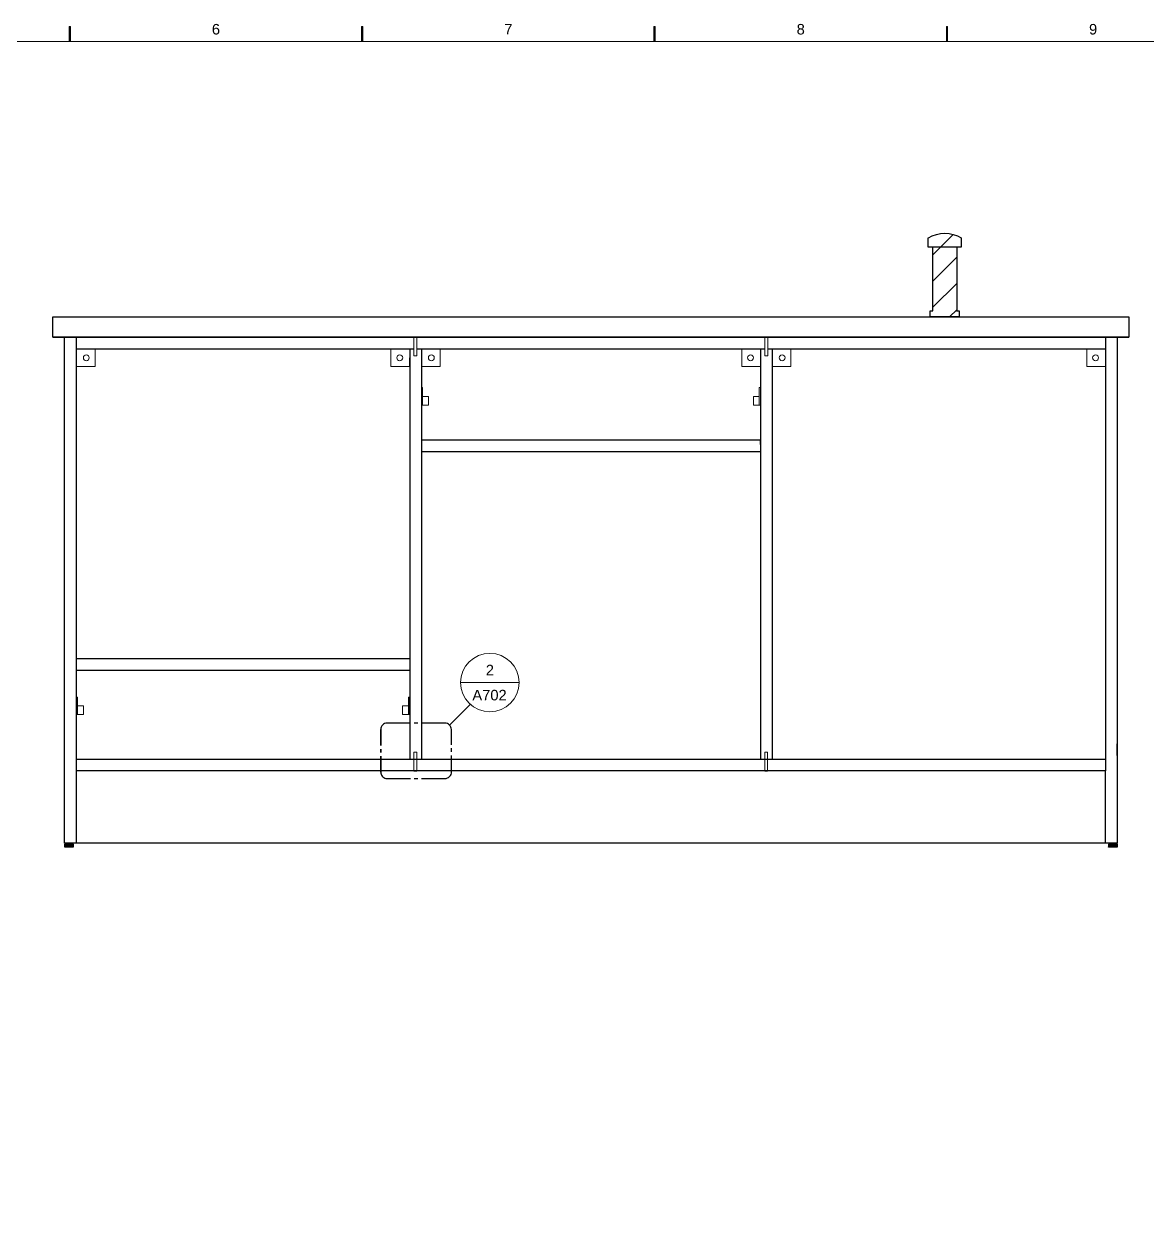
# Model space of a CAD drawing. Header units: centimetres. Extents: x -2268 to 4168, y -1681 to 1458.
# Drawn here: x 2091.5 to 2282.7, y -559.1 to -356.6 of the extents above; entities that cross this region are included whole.
import ezdxf

# ---------------------------------------------------------------- set-up
doc = ezdxf.new("R2010")
doc.units = ezdxf.units.CM
for name, color, linetype in [('PDF24_Geometry', 7, 'Continuous'), ('PDF24_Solid Fills', 7, 'Continuous'), ('PDF24_Text', 7, 'Continuous')]:
    doc.layers.add(name, color=color, linetype=linetype)
doc.styles.add('PDF Arial', font='Arial.ttf')

msp = doc.modelspace()

# ---------------------------------------------------------------- linework, layer by layer
at = {"layer": 'PDF24_Geometry', "lineweight": 0}
for points in [[(2099.4642, -357.08), (2099.2852, -357.08), (2099.4642, -359.576)], [(2099.2852, -357.08), (2099.4642, -359.576), (2099.2852, -359.576)], [(2149.2151, -357.08), (2149.0361, -357.08), (2149.2151, -359.576)], [(2149.0361, -357.08), (2149.2151, -359.576), (2149.0361, -359.576)], [(2198.966, -357.08), (2198.7869, -357.08), (2198.966, -359.576)], [(2198.7869, -357.08), (2198.966, -359.576), (2198.7869, -359.576)], [(2248.7273, -357.08), (2248.5483, -357.08), (2248.7273, -359.576)], [(2248.5483, -357.08), (2248.7273, -359.576), (2248.5483, -359.576)]]:
    msp.add_lwpolyline(points, close=True, dxfattribs=at)
at = {"layer": 'PDF24_Geometry', "lineweight": 9}
for points in [[(1844.6332, -758.4148), (2397.8957, -758.4148), (2397.8957, -359.5759), (1844.6332, -359.5759)], [(2158.4091, -409.8324), (2157.9246, -409.8324), (2157.9246, -413.1077), (2158.4091, -413.1077)], [(2218.1438, -409.8324), (2217.6594, -409.8324), (2217.6594, -413.1077), (2218.1438, -413.1077)], [(2159.199, -421.4697), (2159.3991, -421.4697), (2159.3991, -418.4893), (2159.199, -418.4893)], [(2216.9011, -421.4697), (2216.9011, -418.4893), (2216.701, -418.4893), (2216.701, -421.4697)], [(2158.4091, -480.4883), (2157.9246, -480.4883), (2157.9246, -483.7636), (2158.4091, -483.7636)], [(2218.1228, -480.4883), (2217.6383, -480.4883), (2217.6383, -483.7636), (2218.1228, -483.7636)]]:
    msp.add_lwpolyline(points, close=True, dxfattribs=at)
at = {"layer": 'PDF24_Geometry', "lineweight": 25}
msp.add_lwpolyline([(2245.4755, -392.9936, -0.27827502), (2251.0759, -393.003), (2251.0759, -394.5933), (2249.2539, -394.5933), (2245.4626, -394.5933), (2245.4626, -393.003)], format="xyb", dxfattribs=at)
at = {"layer": 'PDF24_Geometry', "color": 7, "lineweight": 25, "true_color": 0xffffff}
for points in [[(2247.5373, -394.5932), (2249.7173, -392.4132)], [(2246.2419, -395.8886), (2247.5373, -394.5933)], [(2246.2419, -400.354), (2250.2965, -396.2994)], [(2246.2419, -404.8193), (2250.2965, -400.7647)], [(2249.0854, -406.4412), (2250.2965, -405.2301)]]:
    msp.add_lwpolyline(points, dxfattribs=at)
at = {"layer": 'PDF24_Geometry', "lineweight": 25}
for points in [[(2245.768, -405.4513), (2246.2419, -405.4513), (2246.2419, -394.5933)], [(2250.2965, -394.5932), (2250.2965, -405.4512)], [(2096.5049, -406.4412), (2279.5952, -406.4412), (2279.5952, -409.9271)], [(2096.5049, -409.9271), (2096.5049, -406.4412)], [(2245.768, -406.4412), (2245.768, -405.4512)], [(2250.2649, -405.4513), (2250.7389, -405.4513), (2250.7389, -406.4412), (2245.768, -406.4412)], [(2279.5952, -409.9271), (2096.5049, -409.9271), (2279.5952, -409.9271)], [(2277.6048, -409.9271), (2277.6048, -496.0117), (2098.4953, -496.0117), (2098.4953, -409.9271)], [(2275.6248, -496.0117), (2275.6248, -483.6688), (2100.4858, -483.6688), (2100.4858, -409.9271)], [(2159.199, -409.9271), (2157.2085, -409.9271)], [(2275.6248, -409.9271), (2275.6248, -483.6688)], [(2100.4858, -411.9176), (2157.9246, -411.9176)], [(2157.2085, -411.9176), (2157.2085, -481.6783)], [(2158.4091, -411.9176), (2217.6594, -411.9176)], [(2159.199, -411.9176), (2159.199, -481.6783)], [(2216.9116, -411.9176), (2216.9116, -481.6783)], [(2218.1438, -411.9176), (2275.6248, -411.9176)], [(2218.9021, -411.9176), (2218.9021, -481.6783)], [(2216.9116, -428.1888), (2216.9116, -427.4411), (2159.199, -427.4411)], [(2216.9116, -428.6838), (2216.9116, -429.4315), (2159.199, -429.4315)], [(2100.4858, -464.5646), (2157.2085, -464.5646)], [(2100.4858, -466.5551), (2157.2085, -466.5551)], [(2164.0013, -475.8965), (2167.5189, -472.379)], [(2157.3665, -475.5806), (2153.3645, -475.5806), (2153.1539, -475.6017), (2152.9538, -475.6543), (2152.7642, -475.7596), (2152.6062, -475.8965), (2152.4693, -476.0545), (2152.364, -476.2441), (2152.3008, -476.4442), (2152.2798, -476.6548), (2152.2798, -479.3509), (2152.2798, -476.6548)], [(2158.6092, -475.5806), (2157.9878, -475.5806)], [(2164.3173, -479.235), (2164.3173, -476.6548), (2164.2962, -476.4442), (2164.233, -476.2441), (2164.1277, -476.0545), (2164.0013, -475.8965), (2163.8328, -475.7596), (2163.6433, -475.6543), (2163.4432, -475.6017), (2163.2325, -475.5806), (2159.2306, -475.5806)], [(2164.3173, -480.4777), (2164.3173, -479.8564)], [(2277.6048, -481.078), (2277.6048, -479.0876)], [(2100.4858, -481.6783), (2275.6248, -481.6783)], [(2152.2798, -481.215), (2152.2798, -483.9005), (2152.2798, -481.215)], [(2159.2306, -484.9852), (2163.2325, -484.9852), (2163.4432, -484.9642), (2163.6538, -484.901), (2163.8434, -484.7957), (2164.0013, -484.6588), (2164.1382, -484.4903), (2164.2436, -484.3007), (2164.3067, -484.1006), (2164.3278, -483.8794), (2164.3173, -483.6688), (2164.3173, -481.0991)], [(2100.4858, -496.0117), (2100.4858, -483.6688)], [(2152.2798, -483.9005), (2152.3008, -484.0901), (2152.3535, -484.2691), (2152.4272, -484.4376), (2152.5325, -484.5956), (2152.6694, -484.7325), (2152.8274, -484.8378), (2152.9959, -484.922), (2153.1749, -484.9642), (2153.3645, -484.9852), (2157.3665, -484.9852)], [(2159.199, -483.6688), (2157.2085, -483.6688)], [(2157.9878, -484.9852), (2158.6092, -484.9852)], [(2099.9908, -496.0117), (2098.4953, -496.0117)], [(2098.5375, -496.1592), (2098.5375, -496.6331), (2098.5375, -496.6436), (2098.5269, -496.6436), (2098.5269, -496.6331), (2098.5164, -496.6331), (2098.5164, -496.1592), (2098.5269, -496.1592), (2098.5375, -496.1592), (2098.548, -496.1592), (2098.5585, -496.1592), (2098.569, -496.1592), (2098.5796, -496.1592), (2098.5901, -496.1592), (2098.6006, -496.1592), (2098.6112, -496.1592), (2098.6217, -496.1592), (2098.6322, -496.1592), (2098.6428, -496.1592), (2098.6638, -496.1592), (2098.6744, -496.1592), (2098.6849, -496.1592), (2098.6954, -496.1592), (2098.706, -496.1592), (2098.7165, -496.1592), (2098.7375, -496.1592), (2098.7481, -496.1592), (2098.7586, -496.1592), (2098.7691, -496.1592), (2098.7902, -496.1592), (2098.8113, -496.1592), (2098.8218, -496.1592), (2098.8323, -496.1592), (2098.8429, -496.1592), (2098.8639, -496.1592), (2098.885, -496.1592), (2098.8955, -496.1592), (2098.9166, -496.1592), (2098.9271, -496.1592), (2098.9482, -496.1592), (2098.9692, -496.1592), (2098.9798, -496.1592), (2098.9903, -496.1592), (2099.0008, -496.1592), (2099.0114, -496.1592), (2099.0324, -496.1592), (2099.064, -496.1592), (2099.0746, -496.1592), (2099.0956, -496.1592), (2099.1062, -496.1592), (2099.1272, -496.1592), (2099.1588, -496.1592), (2099.1693, -496.1592), (2099.1799, -496.1592), (2099.1904, -496.1592), (2099.222, -496.1592), (2099.2431, -496.1592), (2099.2536, -496.1592), (2099.2641, -496.1592), (2099.2747, -496.1592), (2099.2852, -496.1592), (2099.3168, -496.1592), (2099.3378, -496.1592), (2099.3484, -496.1592), (2099.3589, -496.1592), (2099.3694, -496.1592), (2099.38, -496.1592), (2099.401, -496.1592), (2099.4326, -496.1592), (2099.4432, -496.1592), (2099.4537, -496.1592), (2099.4642, -496.1592), (2099.4748, -496.1592), (2099.4958, -496.1592), (2099.5169, -496.1592), (2099.5274, -496.1592), (2099.5379, -496.1592), (2099.5485, -496.1592), (2099.559, -496.1592), (2099.559, -496.6331), (2099.5485, -496.6436), (2099.5379, -496.6436), (2099.5274, -496.6436), (2099.5169, -496.6436), (2099.5169, -496.6331), (2099.5169, -496.1592)], [(2099.9065, -496.6331), (2099.9171, -496.6331), (2099.9276, -496.6331), (2099.9381, -496.6331), (2099.9487, -496.6331), (2099.9592, -496.6331), (2099.9592, -496.1592), (2099.9592, -496.6331), (2099.9592, -496.6436), (2099.9592, -496.6542), (2099.9487, -496.6542), (2099.9381, -496.6542), (2099.9276, -496.6542), (2099.896, -496.6542), (2099.8644, -496.6542), (2099.8223, -496.6542), (2099.7802, -496.6542), (2099.7275, -496.6542), (2099.6749, -496.6542), (2099.6117, -496.6542), (2099.5485, -496.6542), (2099.4853, -496.6542), (2099.4116, -496.6542), (2099.3484, -496.6542), (2099.2747, -496.6542), (2099.2009, -496.6542), (2099.1272, -496.6542), (2099.0535, -496.6542), (2098.9903, -496.6542), (2098.9271, -496.6542), (2098.8639, -496.6542), (2098.8007, -496.6542), (2098.7481, -496.6542), (2098.6954, -496.6542), (2098.6533, -496.6542), (2098.6112, -496.6542), (2098.5796, -496.6542), (2098.5585, -496.6542), (2098.5375, -496.6542), (2098.5269, -496.6542), (2098.5269, -496.6436), (2098.5164, -496.6436), (2098.5164, -496.6331)], [(2098.5269, -496.1592), (2098.5269, -496.6331), (2098.5375, -496.6331)], [(2098.548, -496.0117), (2098.548, -496.1592), (2098.548, -496.6331), (2098.5585, -496.6331), (2098.569, -496.6331)], [(2098.548, -496.6331), (2098.548, -496.6436), (2098.5585, -496.6436), (2098.569, -496.6331), (2098.569, -496.1592)], [(2098.5796, -496.6331), (2098.5796, -496.6436), (2098.5901, -496.6436), (2098.6006, -496.6436), (2098.6006, -496.6331), (2098.6006, -496.1592)], [(2098.5796, -496.1592), (2098.5796, -496.6331), (2098.5901, -496.6331), (2098.6006, -496.6331)], [(2098.6217, -496.6331), (2098.6217, -496.6436), (2098.6322, -496.6436), (2098.6428, -496.6436), (2098.6428, -496.6331), (2098.6428, -496.1592)], [(2098.6217, -496.1592), (2098.6217, -496.6331), (2098.6322, -496.6331), (2098.6428, -496.6331)], [(2098.6744, -496.6331), (2098.6744, -496.6436), (2098.6849, -496.6436), (2098.6954, -496.6436), (2098.706, -496.6436), (2098.706, -496.6331), (2098.706, -496.1592)], [(2098.6744, -496.1592), (2098.6744, -496.6331), (2098.6849, -496.6331), (2098.6954, -496.6331), (2098.706, -496.6331)], [(2098.7375, -496.6331), (2098.7375, -496.6436), (2098.7481, -496.6436), (2098.7586, -496.6436), (2098.7691, -496.6436), (2098.7691, -496.6331), (2098.7691, -496.1592)], [(2098.7375, -496.1592), (2098.7375, -496.6331), (2098.7481, -496.6331), (2098.7586, -496.6331), (2098.7691, -496.6331)], [(2098.8113, -496.1592), (2098.8113, -496.6331), (2098.8113, -496.6436), (2098.8218, -496.6436), (2098.8323, -496.6436), (2098.8429, -496.6436), (2098.8429, -496.6331), (2098.8429, -496.1592)], [(2098.885, -496.1592), (2098.885, -496.6331), (2098.8955, -496.6436), (2098.9061, -496.6436), (2098.9166, -496.6436), (2098.9271, -496.6436), (2098.9271, -496.6331), (2098.9271, -496.1592)], [(2098.9692, -496.1592), (2098.9692, -496.6331), (2098.9798, -496.6436), (2098.9903, -496.6436), (2099.0008, -496.6436), (2099.0114, -496.6436), (2099.0114, -496.6331), (2099.0114, -496.1592)], [(2099.064, -496.1592), (2099.064, -496.6331), (2099.064, -496.6436), (2099.0746, -496.6436), (2099.0851, -496.6436), (2099.0956, -496.6436), (2099.1062, -496.6331), (2099.1062, -496.1592)], [(2099.1588, -496.1592), (2099.1588, -496.6331), (2099.1588, -496.6436), (2099.1693, -496.6436), (2099.1799, -496.6436), (2099.1904, -496.6436), (2099.1904, -496.6331), (2099.1904, -496.1592)], [(2099.2431, -496.1592), (2099.2431, -496.6331), (2099.2536, -496.6436), (2099.2641, -496.6436), (2099.2747, -496.6436), (2099.2852, -496.6436), (2099.2852, -496.6331), (2099.2852, -496.1592)], [(2099.3378, -496.1592), (2099.3378, -496.6331), (2099.3378, -496.6436), (2099.3484, -496.6436), (2099.3589, -496.6436), (2099.3694, -496.6436), (2099.38, -496.6436), (2099.38, -496.6331), (2099.38, -496.1592)], [(2099.4326, -496.1592), (2099.4326, -496.6331), (2099.4326, -496.6436), (2099.4432, -496.6436), (2099.4537, -496.6436), (2099.4642, -496.6436), (2099.4748, -496.6331), (2099.4748, -496.1592)], [(2099.9592, -496.1592), (2099.9487, -496.1592), (2099.9381, -496.1592), (2099.9276, -496.1592), (2099.9171, -496.1592), (2099.9065, -496.1592), (2099.896, -496.1592), (2099.8855, -496.1592), (2099.875, -496.1592), (2099.8644, -496.1592), (2099.8434, -496.1592), (2099.8328, -496.1592), (2099.8223, -496.1592), (2099.8118, -496.1592), (2099.7907, -496.1592), (2099.7802, -496.1592), (2099.7696, -496.1592), (2099.7591, -496.1592), (2099.7486, -496.1592), (2099.7275, -496.1592), (2099.7064, -496.1592), (2099.6959, -496.1592), (2099.6749, -496.1592), (2099.6538, -496.1592), (2099.6327, -496.1592), (2099.6222, -496.1592), (2099.6117, -496.1592), (2099.6011, -496.1592), (2099.5801, -496.1592), (2099.559, -496.1592)], [(2099.6011, -496.1592), (2099.6011, -496.6331), (2099.6011, -496.6436), (2099.6117, -496.6436), (2099.6222, -496.6436), (2099.6327, -496.6436), (2099.6327, -496.6331), (2099.6327, -496.1592)], [(2099.7064, -496.1592), (2099.7064, -496.6331), (2099.7064, -496.6436), (2099.6959, -496.6436), (2099.6854, -496.6436), (2099.6749, -496.6331), (2099.6749, -496.1592)], [(2099.7802, -496.1592), (2099.7802, -496.6331), (2099.7802, -496.6436), (2099.7696, -496.6436), (2099.7591, -496.6436), (2099.7486, -496.6436), (2099.7486, -496.6331), (2099.7486, -496.1592)], [(2099.8328, -496.1592), (2099.8328, -496.6331), (2099.8328, -496.6436), (2099.8223, -496.6436), (2099.8118, -496.6436), (2099.8118, -496.6331), (2099.8118, -496.1592)], [(2099.8855, -496.1592), (2099.8855, -496.6331), (2099.8855, -496.6436), (2099.875, -496.6436), (2099.8644, -496.6436), (2099.8644, -496.6331), (2099.8644, -496.1592)], [(2099.9276, -496.1592), (2099.9276, -496.6331), (2099.9276, -496.6436), (2099.9171, -496.6436), (2099.9065, -496.6436), (2099.9065, -496.6331), (2099.9065, -496.1592)], [(2099.9592, -496.6331), (2099.9592, -496.6436), (2099.9487, -496.6436), (2099.9487, -496.6331), (2099.9487, -496.1592), (2099.9487, -496.6331), (2099.9487, -496.6436), (2099.9381, -496.6436), (2099.9276, -496.6436), (2099.9276, -496.6331), (2099.9276, -496.1592), (2099.9276, -496.0117)], [(2277.531, -496.6331), (2277.5416, -496.6331), (2277.5521, -496.6331), (2277.5626, -496.6331), (2277.5732, -496.6331), (2277.5837, -496.6331), (2277.5837, -496.1592), (2277.5837, -496.6331), (2277.5837, -496.6436), (2277.5837, -496.6542), (2277.5732, -496.6542), (2277.5626, -496.6542), (2277.5521, -496.6542), (2277.5205, -496.6542), (2277.4889, -496.6542), (2277.4468, -496.6542), (2277.4047, -496.6542), (2277.352, -496.6542), (2277.2993, -496.6542), (2277.2362, -496.6542), (2277.173, -496.6542), (2277.1098, -496.6542), (2277.0361, -496.6542), (2276.9623, -496.6542), (2276.8991, -496.6542), (2276.8254, -496.6542), (2276.7517, -496.6542), (2276.678, -496.6542), (2276.6148, -496.6542), (2276.5516, -496.6542), (2276.4884, -496.6542), (2276.4252, -496.6542), (2276.3726, -496.6542), (2276.3199, -496.6542), (2276.2778, -496.6542), (2276.2357, -496.6542), (2276.2041, -496.6542), (2276.183, -496.6542), (2276.1619, -496.6542), (2276.1514, -496.6542), (2276.1514, -496.6436), (2276.1409, -496.6436), (2276.1409, -496.6331)], [(2276.3936, -496.1592), (2276.3831, -496.1592), (2276.3726, -496.1592), (2276.362, -496.1592), (2276.341, -496.1592), (2276.3304, -496.1592), (2276.3199, -496.1592), (2276.3094, -496.1592), (2276.2988, -496.1592), (2276.2883, -496.1592), (2276.2673, -496.1592), (2276.2567, -496.1592), (2276.2462, -496.1592), (2276.2357, -496.1592), (2276.2251, -496.1592), (2276.2146, -496.1592), (2276.2041, -496.1592), (2276.1935, -496.1592), (2276.183, -496.1592), (2276.1725, -496.1592), (2276.1619, -496.1592), (2276.1514, -496.1592), (2276.1409, -496.1592), (2276.1409, -496.6331), (2276.1514, -496.6331)], [(2276.1514, -496.6331), (2276.1514, -496.6436), (2276.1619, -496.6436), (2276.1619, -496.6331), (2276.1619, -496.1592)], [(2276.1514, -496.1592), (2276.1514, -496.6331), (2276.1619, -496.6331)], [(2276.1725, -496.0117), (2276.1725, -496.1592), (2276.1725, -496.6331), (2276.183, -496.6331), (2276.1935, -496.6331)], [(2276.1725, -496.6331), (2276.1725, -496.6436), (2276.183, -496.6436), (2276.1935, -496.6331), (2276.1935, -496.1592)], [(2276.204, -496.1592), (2276.204, -496.6331), (2276.2146, -496.6331), (2276.2251, -496.6331)], [(2276.2041, -496.6331), (2276.2041, -496.6436), (2276.2146, -496.6436), (2276.2251, -496.6436), (2276.2251, -496.6331), (2276.2251, -496.1592)], [(2276.2462, -496.6331), (2276.2462, -496.6436), (2276.2567, -496.6436), (2276.2673, -496.6436), (2276.2673, -496.6331), (2276.2673, -496.1592)], [(2276.2462, -496.1592), (2276.2462, -496.6331), (2276.2567, -496.6331), (2276.2672, -496.6331)], [(2276.2988, -496.6331), (2276.2988, -496.6436), (2276.3094, -496.6436), (2276.3199, -496.6436), (2276.3304, -496.6436), (2276.3304, -496.6331), (2276.3304, -496.1592)], [(2276.2988, -496.1592), (2276.2988, -496.6331), (2276.3094, -496.6331), (2276.3199, -496.6331), (2276.3304, -496.6331)], [(2276.362, -496.6331), (2276.362, -496.6436), (2276.3726, -496.6436), (2276.3831, -496.6436), (2276.3936, -496.6436), (2276.3936, -496.6331), (2276.3936, -496.1592), (2276.4147, -496.1592), (2276.4358, -496.1592), (2276.4463, -496.1592), (2276.4568, -496.1592), (2276.4674, -496.1592), (2276.4884, -496.1592), (2276.5095, -496.1592), (2276.52, -496.1592), (2276.5411, -496.1592), (2276.5516, -496.1592), (2276.5727, -496.1592), (2276.5937, -496.1592), (2276.6043, -496.1592), (2276.6148, -496.1592), (2276.6253, -496.1592), (2276.6359, -496.1592), (2276.6569, -496.1592), (2276.6885, -496.1592), (2276.699, -496.1592), (2276.7096, -496.1592), (2276.7306, -496.1592), (2276.7517, -496.1592), (2276.7728, -496.1592), (2276.7833, -496.1592), (2276.7938, -496.1592), (2276.8044, -496.1592), (2276.8149, -496.1592), (2276.8465, -496.1592), (2276.8675, -496.1592), (2276.8781, -496.1592), (2276.8886, -496.1592), (2276.8991, -496.1592), (2276.9097, -496.1592), (2276.9413, -496.1592), (2276.9623, -496.1592), (2276.9729, -496.1592), (2276.9834, -496.1592), (2276.9939, -496.1592), (2277.0045, -496.1592), (2277.0255, -496.1592), (2277.0571, -496.1592), (2277.0676, -496.1592), (2277.0782, -496.1592), (2277.0887, -496.1592), (2277.1203, -496.1592), (2277.1414, -496.1592), (2277.1519, -496.1592), (2277.1624, -496.1592), (2277.173, -496.1592), (2277.1835, -496.1592), (2277.1835, -496.6331), (2277.173, -496.6436), (2277.1624, -496.6436), (2277.1519, -496.6436), (2277.1414, -496.6436), (2277.1414, -496.6331), (2277.1414, -496.1592)], [(2276.362, -496.1592), (2276.362, -496.6331), (2276.3726, -496.6331), (2276.3831, -496.6331), (2276.3936, -496.6331)], [(2276.4358, -496.1592), (2276.4358, -496.6331), (2276.4358, -496.6436), (2276.4463, -496.6436), (2276.4568, -496.6436), (2276.4674, -496.6436), (2276.4674, -496.6331), (2276.4674, -496.1592)], [(2276.5094, -496.1592), (2276.5094, -496.6331), (2276.52, -496.6436), (2276.5305, -496.6436), (2276.541, -496.6436), (2276.5516, -496.6436), (2276.5516, -496.6331), (2276.5516, -496.1592)], [(2276.5937, -496.1592), (2276.5937, -496.6331), (2276.6043, -496.6436), (2276.6148, -496.6436), (2276.6253, -496.6436), (2276.6359, -496.6436), (2276.6359, -496.6331), (2276.6359, -496.1592)], [(2276.6885, -496.1592), (2276.6885, -496.6331), (2276.6885, -496.6436), (2276.699, -496.6436), (2276.7095, -496.6436), (2276.7201, -496.6436), (2276.7306, -496.6331), (2276.7306, -496.1592)], [(2276.7727, -496.1592), (2276.7727, -496.6331), (2276.7833, -496.6436), (2276.7938, -496.6436), (2276.8043, -496.6436), (2276.8149, -496.6436), (2276.8149, -496.6331), (2276.8149, -496.1592)], [(2276.8675, -496.1592), (2276.8675, -496.6331), (2276.8675, -496.6436), (2276.8781, -496.6436), (2276.8886, -496.6436), (2276.8991, -496.6436), (2276.9097, -496.6436), (2276.9097, -496.6331), (2276.9097, -496.1592)], [(2276.9623, -496.1592), (2276.9623, -496.6331), (2276.9623, -496.6436), (2276.9834, -496.6436), (2276.9939, -496.6436), (2277.0045, -496.6331), (2277.0045, -496.1592)], [(2277.0571, -496.1592), (2277.0571, -496.6331), (2277.0571, -496.6436), (2277.0676, -496.6436), (2277.0782, -496.6436), (2277.0887, -496.6436), (2277.0887, -496.6331), (2277.0887, -496.1592)], [(2277.5521, -496.0117), (2277.5521, -496.1592), (2277.5416, -496.1592), (2277.531, -496.1592), (2277.5205, -496.1592), (2277.51, -496.1592), (2277.4994, -496.1592), (2277.4889, -496.1592), (2277.4678, -496.1592), (2277.4573, -496.1592), (2277.4468, -496.1592), (2277.4362, -496.1592), (2277.4152, -496.1592), (2277.4047, -496.1592), (2277.3941, -496.1592), (2277.3836, -496.1592), (2277.3731, -496.1592), (2277.352, -496.1592), (2277.3309, -496.1592), (2277.3204, -496.1592), (2277.2993, -496.1592), (2277.2783, -496.1592), (2277.2572, -496.1592), (2277.2467, -496.1592), (2277.2362, -496.1592), (2277.2256, -496.1592), (2277.2046, -496.1592), (2277.1835, -496.1592)], [(2277.2256, -496.1592), (2277.2256, -496.6331), (2277.2256, -496.6436), (2277.2362, -496.6436), (2277.2467, -496.6436), (2277.2572, -496.6436), (2277.2572, -496.6331), (2277.2572, -496.1592)], [(2277.3309, -496.1592), (2277.3309, -496.6331), (2277.3309, -496.6436), (2277.3204, -496.6436), (2277.3099, -496.6436), (2277.2993, -496.6436), (2277.2993, -496.6331), (2277.2993, -496.1592)], [(2277.4047, -496.1592), (2277.4047, -496.6331), (2277.4047, -496.6436), (2277.3941, -496.6436), (2277.3836, -496.6436), (2277.3731, -496.6436), (2277.3731, -496.6331), (2277.3731, -496.1592)], [(2277.4573, -496.1592), (2277.4573, -496.6331), (2277.4573, -496.6436), (2277.4468, -496.6436), (2277.4362, -496.6436), (2277.4362, -496.6331), (2277.4362, -496.1592)], [(2277.51, -496.1592), (2277.51, -496.6331), (2277.51, -496.6436), (2277.4994, -496.6436), (2277.4889, -496.6436), (2277.4889, -496.6331), (2277.4889, -496.1592)], [(2277.5837, -496.1592), (2277.5732, -496.1592), (2277.5626, -496.1592), (2277.5521, -496.1592), (2277.5416, -496.1592), (2277.5416, -496.6331), (2277.5416, -496.6436), (2277.531, -496.6436), (2277.531, -496.6331), (2277.531, -496.1592)], [(2277.5731, -496.1592), (2277.5731, -496.6331), (2277.5731, -496.6436), (2277.5626, -496.6436), (2277.5521, -496.6436), (2277.5521, -496.6331), (2277.5521, -496.1592)], [(2277.5837, -496.6331), (2277.5837, -496.6436), (2277.5732, -496.6436), (2277.5732, -496.6331), (2277.5732, -496.1592)], [(2098.5269, -496.6436), (2098.5269, -496.6436)], [(2098.5269, -496.6436), (2098.5269, -496.6436)], [(2099.9487, -496.6647), (2099.9381, -496.6647), (2099.9276, -496.6647), (2099.9065, -496.6647), (2099.8855, -496.6647), (2099.8539, -496.6647), (2099.8118, -496.6647), (2099.7696, -496.6647), (2099.717, -496.6647), (2099.6538, -496.6647), (2099.5906, -496.6647), (2099.5274, -496.6647), (2099.4642, -496.6647), (2099.3905, -496.6647), (2099.3168, -496.6647), (2099.2431, -496.6647), (2099.1693, -496.6647), (2099.0956, -496.6647), (2099.0219, -496.6647), (2098.9587, -496.6647), (2098.8955, -496.6647), (2098.8323, -496.6647), (2098.7691, -496.6647), (2098.7165, -496.6647), (2098.6744, -496.6647), (2098.6322, -496.6647), (2098.6006, -496.6647), (2098.569, -496.6647), (2098.548, -496.6647), (2098.5375, -496.6647), (2098.5269, -496.6647), (2098.5269, -496.6542)], [(2098.8113, -496.6331), (2098.8218, -496.6331), (2098.8323, -496.6331), (2098.8429, -496.6331)], [(2098.885, -496.6331), (2098.8955, -496.6331), (2098.9166, -496.6331), (2098.9271, -496.6331)], [(2098.9692, -496.6331), (2098.9798, -496.6331), (2098.9903, -496.6331), (2099.0008, -496.6331), (2099.0114, -496.6331)], [(2099.064, -496.6331), (2099.0746, -496.6331), (2099.0956, -496.6331), (2099.1062, -496.6331)], [(2099.1588, -496.6331), (2099.1693, -496.6331), (2099.1799, -496.6331), (2099.1904, -496.6331)], [(2099.2431, -496.6331), (2099.2536, -496.6331), (2099.2641, -496.6331), (2099.2747, -496.6331), (2099.2852, -496.6331)], [(2099.3378, -496.6331), (2099.3484, -496.6331), (2099.3589, -496.6331), (2099.3694, -496.6331), (2099.38, -496.6331)], [(2099.4326, -496.6331), (2099.4432, -496.6331), (2099.4537, -496.6331), (2099.4642, -496.6331), (2099.4748, -496.6331)], [(2099.5169, -496.6331), (2099.5274, -496.6331), (2099.5379, -496.6331), (2099.5485, -496.6331), (2099.559, -496.6331)], [(2099.6011, -496.6331), (2099.6117, -496.6331), (2099.6222, -496.6331), (2099.6327, -496.6331)], [(2099.6749, -496.6331), (2099.6959, -496.6331), (2099.7064, -496.6331)], [(2099.7486, -496.6331), (2099.7591, -496.6331), (2099.7696, -496.6331), (2099.7802, -496.6331)], [(2099.8118, -496.6331), (2099.8223, -496.6331), (2099.8328, -496.6331)], [(2099.8644, -496.6331), (2099.875, -496.6331), (2099.8855, -496.6331)], [(2099.9592, -496.6542), (2099.9592, -496.6647), (2099.9487, -496.6647), (2099.9487, -496.6752), (2099.9381, -496.6752)], [(2099.9592, -496.6436), (2099.9592, -496.6436)], [(2276.1514, -496.6436), (2276.1514, -496.6436)], [(2276.1514, -496.6436), (2276.1514, -496.6436)], [(2277.5626, -496.6647), (2277.5521, -496.6647), (2277.531, -496.6647), (2277.5099, -496.6647), (2277.4783, -496.6647), (2277.4362, -496.6647), (2277.3941, -496.6647), (2277.3414, -496.6647), (2277.2782, -496.6647), (2277.2151, -496.6647), (2277.1519, -496.6647), (2277.0887, -496.6647), (2277.015, -496.6647), (2276.9412, -496.6647), (2276.8675, -496.6647), (2276.7938, -496.6647), (2276.7201, -496.6647), (2276.6464, -496.6647), (2276.5832, -496.6647), (2276.5094, -496.6647), (2276.4568, -496.6647), (2276.3936, -496.6647), (2276.3409, -496.6647), (2276.2988, -496.6647), (2276.2567, -496.6647), (2276.2251, -496.6647), (2276.1935, -496.6647), (2276.1724, -496.6647), (2276.1619, -496.6647), (2276.1514, -496.6647), (2276.1514, -496.6542)], [(2276.4358, -496.6331), (2276.4463, -496.6331), (2276.4568, -496.6331), (2276.4674, -496.6331)], [(2276.5094, -496.6331), (2276.52, -496.6331), (2276.541, -496.6331), (2276.5516, -496.6331)], [(2276.5937, -496.6331), (2276.6043, -496.6331), (2276.6148, -496.6331), (2276.6253, -496.6331), (2276.6359, -496.6331)], [(2276.6885, -496.6331), (2276.699, -496.6331), (2276.7095, -496.6331), (2276.7306, -496.6331)], [(2276.7727, -496.6331), (2276.7833, -496.6331), (2276.7938, -496.6331), (2276.8043, -496.6331), (2276.8149, -496.6331)], [(2276.8675, -496.6331), (2276.8781, -496.6331), (2276.8886, -496.6331), (2276.8991, -496.6331), (2276.9097, -496.6331)], [(2276.9623, -496.6331), (2276.9729, -496.6331), (2276.9834, -496.6331), (2276.9939, -496.6331), (2277.0045, -496.6331)], [(2277.0571, -496.6331), (2277.0676, -496.6331), (2277.0782, -496.6331), (2277.0887, -496.6331)], [(2277.1414, -496.6331), (2277.1519, -496.6331), (2277.1624, -496.6331), (2277.173, -496.6331), (2277.1835, -496.6331)], [(2277.2256, -496.6331), (2277.2362, -496.6331), (2277.2467, -496.6331), (2277.2572, -496.6331)], [(2277.2993, -496.6331), (2277.3204, -496.6331), (2277.3309, -496.6331)], [(2277.3731, -496.6331), (2277.3836, -496.6331), (2277.3941, -496.6331), (2277.4047, -496.6331)], [(2277.4362, -496.6331), (2277.4467, -496.6331), (2277.4573, -496.6331)], [(2277.4889, -496.6331), (2277.4994, -496.6331), (2277.51, -496.6331)], [(2277.5837, -496.6542), (2277.5837, -496.6647), (2277.5732, -496.6647), (2277.5732, -496.6752), (2277.5626, -496.6752)], [(2277.5837, -496.6436), (2277.5837, -496.6436)]]:
    msp.add_lwpolyline(points, dxfattribs=at)
at = {"layer": 'PDF24_Geometry', "lineweight": 9}
for points in [[(2100.4858, -414.898), (2103.6768, -414.898), (2103.6663, -411.9176), (2100.4858, -411.9176), (2100.4858, -414.9086)], [(2157.198, -414.898), (2154.0175, -414.898), (2154.0175, -411.9176), (2157.2085, -411.9176), (2157.198, -414.9086)], [(2159.199, -414.898), (2162.3795, -414.898), (2162.3795, -411.9176), (2159.199, -411.9176), (2159.199, -414.9086)], [(2162.3795, -411.9176), (2162.3795, -414.898)], [(2216.9011, -414.898), (2213.7206, -414.898), (2213.7206, -411.9176), (2216.9116, -411.9176), (2216.9011, -414.9086)], [(2218.9021, -414.898), (2222.0932, -414.898), (2222.0826, -411.9176), (2218.9021, -411.9176), (2218.9021, -414.9086)], [(2275.6143, -414.898), (2272.4338, -414.898), (2272.4338, -411.9176), (2275.6248, -411.9176), (2275.6143, -414.9086)], [(2159.3991, -419.9847), (2160.389, -419.9847), (2160.389, -421.4697), (2159.3991, -421.4697)], [(2215.7111, -421.4697), (2215.7111, -419.9742), (2216.701, -419.9742)], [(2216.701, -421.4697), (2215.711, -421.4697)], [(2100.6859, -474.1167), (2100.6859, -471.1258), (2100.4858, -471.1258), (2100.4858, -474.1167), (2101.6864, -474.1167), (2101.6864, -472.6212), (2100.6859, -472.6212)], [(2157.0084, -474.1167), (2157.198, -474.1167), (2157.198, -471.1258), (2157.0084, -471.1258), (2157.0084, -474.1167), (2156.0079, -474.1167), (2156.0079, -472.6212), (2157.0084, -472.6212)], [(2156.0079, -472.6212), (2156.0079, -474.1167)]]:
    msp.add_lwpolyline(points, dxfattribs=at)
at = {"layer": 'PDF24_Geometry', "lineweight": 18}
msp.add_lwpolyline([(2175.8282, -468.6825), (2165.8759, -468.6825)], dxfattribs=at)
at = {"layer": 'PDF24_Geometry', "lineweight": 25}
msp.add_lwpolyline([(2152.2798, -479.9722), (2152.2798, -480.5936)], close=True, dxfattribs=at)
at = {"layer": 'PDF24_Geometry', "lineweight": 9}
for centre in [(2102.1761, -413.4078), (2155.5182, -413.4078), (2160.8893, -413.4078), (2215.2213, -413.4078), (2220.5924, -413.4078), (2273.9345, -413.4078)]:
    msp.add_circle(centre, 0.5002, dxfattribs=at)
at = {"layer": 'PDF24_Geometry', "lineweight": 18}
msp.add_circle((2170.8628, -468.677), 4.976, dxfattribs=at)
at = {"layer": 'PDF24_Solid Fills', "transparency": 33554559}
for points in [[(2099.2852, -357.0801), (2099.4642, -359.576), (2099.4642, -357.0801)], [(2099.2852, -359.576), (2099.4642, -359.576), (2099.2852, -357.0801)], [(2149.0362, -357.0801), (2149.2148, -359.576), (2149.2148, -357.0801)], [(2149.0362, -359.576), (2149.2148, -359.576), (2149.0362, -357.0801)], [(2198.7868, -357.0801), (2198.9658, -359.576), (2198.9658, -357.0801)], [(2198.7868, -359.576), (2198.9658, -359.576), (2198.7868, -357.0801)], [(2248.5482, -357.0801), (2248.7272, -359.576), (2248.7272, -357.0801)], [(2248.5482, -359.576), (2248.7272, -359.576), (2248.5482, -357.0801)]]:
    msp.add_solid(points, dxfattribs=at)

# ---------------------------------------------------------------- texts
at = {"layer": 'PDF24_Text', "attachment_point": 7, "style": 'PDF Arial'}
for s, insert, char_height in [('6', (2123.5511, -358.4375), 1.7912), ('7', (2173.3116, -358.407), 1.7912), ('8', (2223.0621, -358.4375), 1.7912), ('9', (2272.8176, -358.4375), 1.7912), ('2', (2170.1623, -467.4397), 1.7912), ('A702', (2167.8777, -471.7242), 1.79119)]:
    msp.add_mtext(s, dxfattribs=dict(at, insert=insert, char_height=char_height))

doc.saveas('drawing.dxf')
